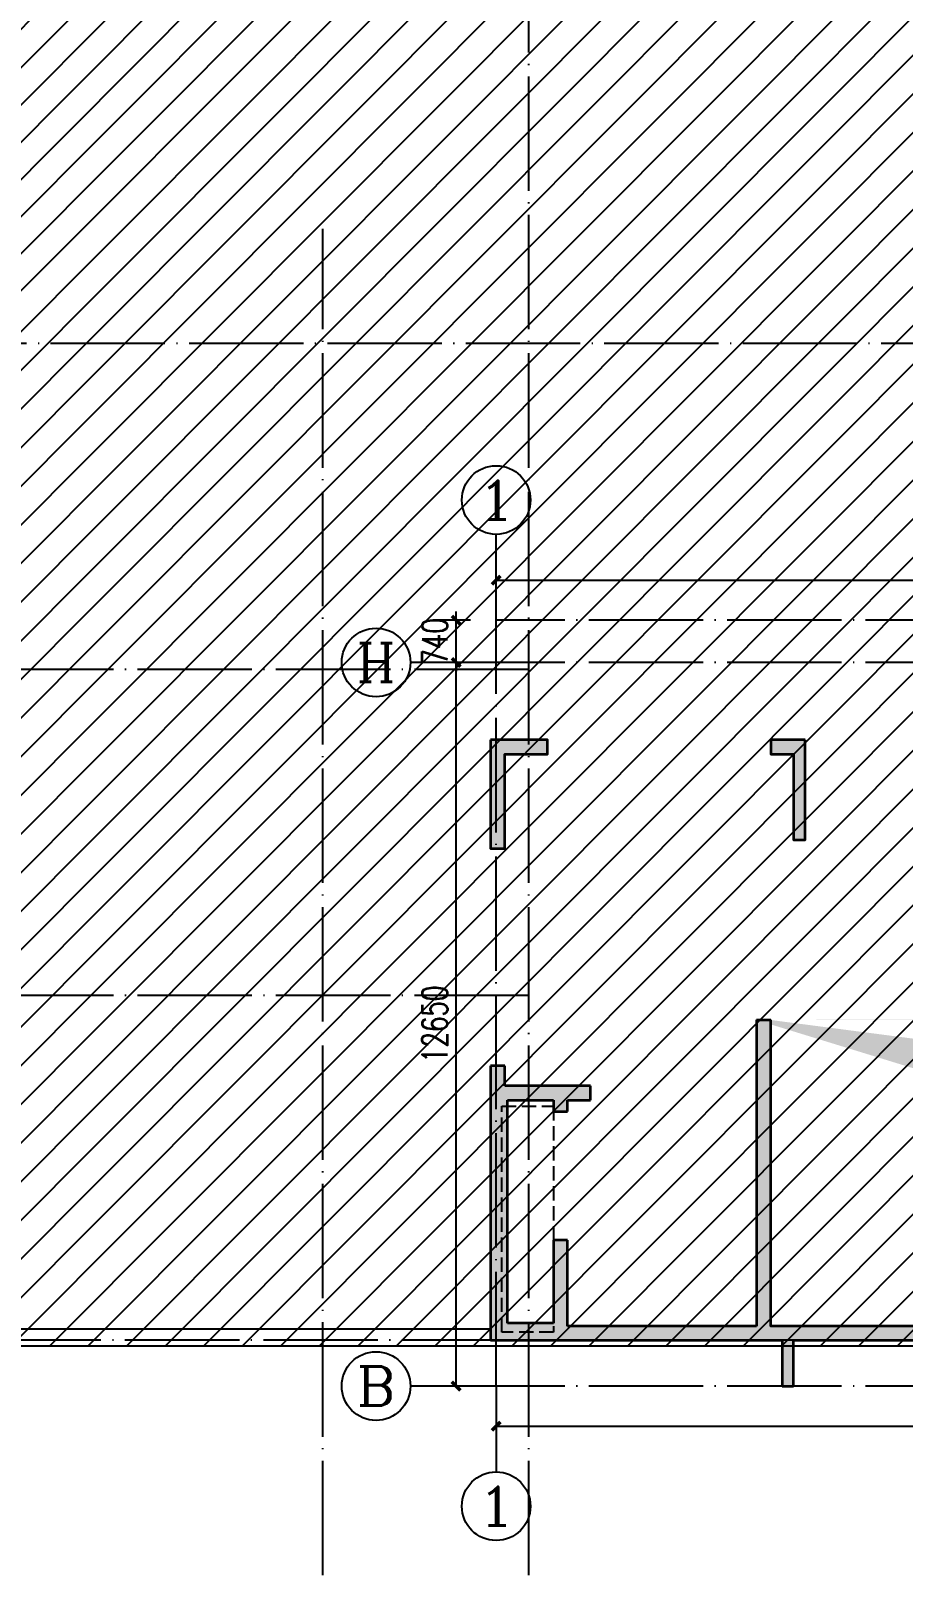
# Model space of a CAD drawing. Extents: x 115549 to 768939, y -502199 to 402497.
# Drawn here: x 460178 to 475428, y -422356 to -395360 of the extents above; entities that cross this region are included whole.
import ezdxf
from ezdxf.enums import TextEntityAlignment as Align

# ---------------------------------------------------------------- set-up
doc = ezdxf.new("R2010")
doc.units = 0
doc.header["$LTSCALE"] = 1000
doc.header["$MEASUREMENT"] = 0
doc.linetypes.add('__DASH', pattern=[0.35, 0.25, -0.1])
doc.linetypes.add('DOTE', pattern=[2.4200000000000004, 2, -0.2, 0.02, -0.2])
for name, color, linetype in [('AXIS', 3, 'Continuous'), ('AXIS_TEXT', 7, 'Continuous'), ('COLUMN', 9, 'Continuous'), ('DOTE', 16, 'DOTE'), ('nuan', 6, 'Continuous'), ('PUB_DIM', 3, 'Continuous')]:
    doc.layers.add(name, color=color, linetype=linetype)
doc.layers.add('主楼剪力墙', color=212, linetype='Continuous', lineweight=5)
doc.layers.add('砼墙', color=3, linetype='Continuous', lineweight=35)
doc.styles.add('_TCH_AXIS', font='COMPLEX', dxfattribs={"bigfont": 'GBCBIG'})
doc.styles.add('_TCH_DIM_T3', font='SIMPLEX', dxfattribs={"width": 0.7058823529411765, "bigfont": 'GBCBIG'})
doc.styles.add('COMPLEX', font='COMPLEX')
doc.dimstyles.new('_TCH_ARCH&&150', dxfattribs={"dimtxt": 446.25, "dimasz": 150, "dimexe": 375, "dimexo": 450, "dimgap": 150, "dimtad": 1, "dimdec": 0, "dimzin": 0, "dimdsep": 46, "dimtxsty": '_TCH_DIM_T3', "dimblk": 'ARCHTICK', "dimcen": 0.09, "dimclrt": 7, "dimazin": 2, "dimtfac": 1, "dimtdec": 0, "dimtix": 1, "dimtmove": 2, "dimatfit": 3, "dimfxl": 1, "dimtolj": 1, "dimtzin": 0, "dimarcsym": 0})

# ---------------------------------------------------------------- blocks, each defined once
blk = doc.blocks.new('zhuloujlqtiangchong')
at = {"layer": '主楼剪力墙'}
h = blk.add_hatch(color=253, dxfattribs=at)
h.dxf.hatch_style = 1
h.paths.add_polyline_path([(906502.2208015919, 566171.3290939331), (907002.2208015919, 566171.3290939331), (907002.2208015919, 566371.3290939331), (906402.2208015919, 566371.3290939331), (905802.2208015919, 566371.3290939331), (905802.2208015919, 566171.3290939331), (906302.2208015919, 566171.3290939331), (906302.2208015919, 564521.3290939331), (906502.2208015919, 564521.3290939331)], flags=17)
h.paths.add_polyline_path([(893902.2364265919, 572371.3290939331), (893902.2364265919, 570471.3290939331), (894152.2364265919, 570471.3290939331), (894152.2364265919, 572121.3290939331), (894902.2364265919, 572121.3290939331), (894902.2364265919, 572371.3290939331)], flags=17)
h.paths.add_polyline_path([(902902.2364265919, 567871.3290939331), (902902.2364265919, 568021.3290939331), (905102.2364265919, 568021.3290939331), (905102.2364265919, 568671.3290939331), (904902.2364265919, 568671.3290939331), (904902.2364265919, 568221.3290939331), (902602.2364265919, 568221.3290939331), (902602.2364265919, 567871.3290939331), (902602.2364265919, 567621.3290939331), (902902.2364265919, 567621.3290939331)], flags=17)
h.paths.add_polyline_path([(902602.2364265919, 573821.3290939331), (902602.2364265919, 572371.3290939331), (902202.2364265919, 572371.3290939331), (902202.2364265919, 572121.3290939331), (902852.2364265919, 572121.3290939331), (902852.2364265919, 573571.3290939331), (904152.2364265919, 573571.3290939331), (904852.2364265919, 573571.3290939331), (904852.2364265919, 571921.3290939331), (905102.2364265919, 571921.3290939331), (905102.2364265919, 573721.3290939331), (905102.2364265919, 574311.3290939331), (907702.2208015919, 574311.3290939331), (907702.2208015919, 573721.3290939331), (907702.2208015919, 571921.3290939331), (907952.2208015919, 571921.3290939331), (907952.2208015919, 573571.3290939331), (908652.2208015919, 573571.3290939331), (909952.2208015919, 573571.3290939331), (909952.2208015919, 572121.3290939331), (910602.2208015919, 572121.3290939331), (910602.2208015919, 572371.3290939331), (910202.2208015919, 572371.3290939331), (910202.2208015919, 573821.3290939331), (908652.2208015919, 573821.3290939331), (907952.2208015919, 573821.3290939331), (907952.2208015919, 574561.3290939331), (904852.2364265919, 574561.3290939331), (904852.2364265919, 573821.3290939331), (904152.2364265919, 573821.3290939331)], flags=17)
h.paths.add_polyline_path([(910202.2208015919, 567871.3290939331), (910202.2208015919, 568221.3290939331), (908602.2208015919, 568221.3290939331), (907902.2208015919, 568221.3290939331), (907902.2208015919, 568521.3290939331), (907702.2208015919, 568521.3290939331), (907702.2208015919, 568021.3290939331), (908602.2208015919, 568021.3290939331), (909902.2208015919, 568021.3290939331), (909902.2208015919, 567871.3290939331), (909902.2208015919, 567621.3290939331), (910202.2208015919, 567621.3290939331)], flags=17)
h.paths.add_polyline_path([(913602.2520515919, 572121.3290939331), (914002.2520515919, 572121.3290939331), (914002.2520515919, 572371.3290939331), (913402.2520515919, 572371.3290939331), (913402.2520515919, 570621.3290939331), (913602.2520515919, 570621.3290939331)], flags=17)
h.paths.add_polyline_path([(918702.2520515919, 567771.3290939331), (918702.2520515919, 566171.3290939331), (918902.2520515919, 566171.3290939331), (918902.2520515919, 567771.3290939331), (919102.2520515919, 567771.3290939331), (919102.2520515919, 567971.3290939331), (918802.2520515919, 567971.3290939331), (918502.2520515919, 567971.3290939331), (918502.2520515919, 567771.3290939331)], flags=17)
h.paths.add_polyline_path([(899402.2364265919, 572371.3290939331), (898802.2364265919, 572371.3290939331), (898802.2364265919, 572121.3290939331), (899202.2364265919, 572121.3290939331), (899202.2364265919, 570621.3290939331), (899402.2364265919, 570621.3290939331)], flags=17)
h.paths.add_polyline_path([(931302.2520515919, 566171.3290939331), (931802.2520515919, 566171.3290939331), (931802.2520515919, 566371.3290939331), (931202.2520515919, 566371.3290939331), (930602.2520515919, 566371.3290939331), (930602.2520515919, 566171.3290939331), (931102.2520515919, 566171.3290939331), (931102.2520515919, 564521.3290939331), (931302.2520515919, 564521.3290939331)], flags=17)
h.paths.add_polyline_path([(943702.2520515919, 572371.3290939331), (942702.2520515919, 572371.3290939331), (942702.2520515919, 572121.3290939331), (943452.2520515919, 572121.3290939331), (943452.2520515919, 570471.3290939331), (943702.2520515919, 570471.3290939331)], flags=17)
h.paths.add_polyline_path([(935002.2520515919, 567871.3290939331), (935002.2520515919, 568221.3290939331), (932702.2520515919, 568221.3290939331), (932702.2520515919, 568671.3290939331), (932502.2520515919, 568671.3290939331), (932502.2520515919, 568021.3290939331), (934702.2520515919, 568021.3290939331), (934702.2520515919, 567871.3290939331), (934702.2520515919, 567621.3290939331), (935002.2520515919, 567621.3290939331)], flags=17)
h.paths.add_polyline_path([(927702.2520515919, 567871.3290939331), (927702.2520515919, 568021.3290939331), (929002.2520515919, 568021.3290939331), (929902.2520515919, 568021.3290939331), (929902.2520515919, 568521.3290939331), (929702.2520515919, 568521.3290939331), (929702.2520515919, 568221.3290939331), (929002.2520515919, 568221.3290939331), (927402.2520515919, 568221.3290939331), (927402.2520515919, 567871.3290939331), (927402.2520515919, 567621.3290939331), (927702.2520515919, 567621.3290939331)], flags=17)
h.paths.add_polyline_path([(924202.2520515919, 572371.3290939331), (923602.2520515919, 572371.3290939331), (923602.2520515919, 572121.3290939331), (924002.2520515919, 572121.3290939331), (924002.2520515919, 570621.3290939331), (924202.2520515919, 570621.3290939331)], flags=17)
h.paths.add_polyline_path([(938402.2520515919, 572121.3290939331), (938802.2520515919, 572121.3290939331), (938802.2520515919, 572371.3290939331), (938202.2520515919, 572371.3290939331), (938202.2520515919, 570621.3290939331), (938402.2520515919, 570621.3290939331)], flags=17)
h.paths.add_polyline_path([(918702.2520515919, 572121.3290939331), (918702.2520515919, 570471.3290939331), (918902.2520515919, 570471.3290939331), (918902.2520515919, 572121.3290939331), (919702.2520515919, 572121.3290939331), (919702.2520515919, 572371.3290939331), (917902.2520515919, 572371.3290939331), (917902.2520515919, 572121.3290939331)], flags=17)
edge = h.paths.add_edge_path()
edge.add_line((938802.2520515919, 567471.3290939331), (939052.2520515919, 567471.3290939331))
edge.add_line((934302.2520515919, 566071.3290939331), (934502.2520515919, 566071.3290939331))
edge.add_line((927902.2520515919, 566071.3290939331), (928102.2520515919, 566071.3290939331))
edge.add_line((923352.2520515919, 567471.3290939331), (923602.2520515919, 567471.3290939331))
edge.add_line((914002.2520515919, 567471.3290939331), (914252.2520515919, 567471.3290939331))
edge.add_line((898552.2364265919, 567471.3290939331), (898802.2364265919, 567471.3290939331))
edge.add_line((943452.2520515919, 567621.3290939331), (943702.2520515919, 567621.3290939331))
edge.add_line((943702.2520515919, 566671.3290939331), (943702.2520515919, 567621.3290939331))
edge.add_line((943702.2520515919, 566171.3290939331), (943702.2520515919, 566671.3290939331))
edge.add_line((943702.2520515919, 561871.3290939331), (943702.2520515919, 566171.3290939331))
edge.add_line((942502.2520515919, 561871.3290939331), (943702.2520515919, 561871.3290939331))
edge.add_line((942002.2520515919, 561871.3290939331), (942502.2520515919, 561871.3290939331))
edge.add_line((939402.2520515919, 561871.3290939331), (942002.2520515919, 561871.3290939331))
edge.add_line((938902.2520515919, 561871.3290939331), (939402.2520515919, 561871.3290939331))
edge.add_line((938602.2520515919, 561871.3290939331), (938902.2520515919, 561871.3290939331))
edge.add_line((938602.2520515919, 561071.3290939331), (938602.2520515919, 561871.3290939331))
edge.add_line((938402.2520515919, 561071.3290939331), (938602.2520515919, 561071.3290939331))
edge.add_line((938402.2520515919, 561871.3290939331), (938402.2520515919, 561071.3290939331))
edge.add_line((934902.2520515919, 561871.3290939331), (938402.2520515919, 561871.3290939331))
edge.add_line((934402.2520515919, 561871.3290939331), (934902.2520515919, 561871.3290939331))
edge.add_line((931202.2520515919, 561871.3290939331), (934402.2520515919, 561871.3290939331))
edge.add_line((928002.2520515919, 561871.3290939331), (931202.2520515919, 561871.3290939331))
edge.add_line((927502.2520515919, 561871.3290939331), (928002.2520515919, 561871.3290939331))
edge.add_line((924002.2520515919, 561871.3290939331), (927502.2520515919, 561871.3290939331))
edge.add_line((924002.2520515919, 561071.3290939331), (924002.2520515919, 561871.3290939331))
edge.add_line((923802.2520515919, 561071.3290939331), (924002.2520515919, 561071.3290939331))
edge.add_line((923802.2520515919, 561871.3290939331), (923802.2520515919, 561071.3290939331))
edge.add_line((923502.2520515919, 561871.3290939331), (923802.2520515919, 561871.3290939331))
edge.add_line((923002.2520515919, 561871.3290939331), (923502.2520515919, 561871.3290939331))
edge.add_line((920402.2520515919, 561871.3290939331), (923002.2520515919, 561871.3290939331))
edge.add_line((919902.2520515919, 561871.3290939331), (920402.2520515919, 561871.3290939331))
edge.add_line((917702.2520515919, 561871.3290939331), (919902.2520515919, 561871.3290939331))
edge.add_line((917202.2520515919, 561871.3290939331), (917702.2520515919, 561871.3290939331))
edge.add_line((914602.2520515919, 561871.3290939331), (917202.2520515919, 561871.3290939331))
edge.add_line((914102.2520515919, 561871.3290939331), (914602.2520515919, 561871.3290939331))
edge.add_line((913802.2520515919, 561871.3290939331), (914102.2520515919, 561871.3290939331))
edge.add_line((913802.2520515919, 561071.3290939331), (913802.2520515919, 561871.3290939331))
edge.add_line((913602.2520515919, 561071.3290939331), (913802.2520515919, 561071.3290939331))
edge.add_line((913602.2520515919, 561871.3290939331), (913602.2520515919, 561071.3290939331))
edge.add_line((910102.2208015919, 561871.3290939331), (913602.2520515919, 561871.3290939331))
edge.add_line((909602.2208015919, 561871.3290939331), (910102.2208015919, 561871.3290939331))
edge.add_line((906402.2208015919, 561871.3290939331), (909602.2208015919, 561871.3290939331))
edge.add_line((903202.2364265919, 561871.3290939331), (906402.2208015919, 561871.3290939331))
edge.add_line((902702.2364265919, 561871.3290939331), (903202.2364265919, 561871.3290939331))
edge.add_line((899202.2364265919, 561871.3290939331), (902702.2364265919, 561871.3290939331))
edge.add_line((899202.2364265919, 561071.3290939331), (899202.2364265919, 561871.3290939331))
edge.add_line((899002.2364265919, 561071.3290939331), (899202.2364265919, 561071.3290939331))
edge.add_line((899002.2364265919, 561871.3290939331), (899002.2364265919, 561071.3290939331))
edge.add_line((898702.2364265919, 561871.3290939331), (899002.2364265919, 561871.3290939331))
edge.add_line((898202.2364265919, 561871.3290939331), (898702.2364265919, 561871.3290939331))
edge.add_line((895602.2364265919, 561871.3290939331), (898202.2364265919, 561871.3290939331))
edge.add_line((895102.2364265919, 561871.3290939331), (895602.2364265919, 561871.3290939331))
edge.add_line((893902.2364265919, 561871.3290939331), (895102.2364265919, 561871.3290939331))
edge.add_line((893902.2364265919, 565071.3290939331), (893902.2364265919, 561871.3290939331))
edge.add_line((893902.2364265919, 566171.3290939331), (893902.2364265919, 565071.3290939331))
edge.add_line((893902.2364265919, 566671.3290939331), (893902.2364265919, 566171.3290939331))
edge.add_line((894152.2364265919, 566671.3290939331), (893902.2364265919, 566671.3290939331))
edge.add_line((894152.2364265919, 566321.3290939331), (894152.2364265919, 566671.3290939331))
edge.add_line((895102.2364265919, 566321.3290939331), (894152.2364265919, 566321.3290939331))
edge.add_line((895652.2364265919, 566321.3290939331), (895102.2364265919, 566321.3290939331))
edge.add_line((895652.2364265919, 566071.3290939331), (895652.2364265919, 566321.3290939331))
edge.add_line((895252.2364265919, 566071.3290939331), (895652.2364265919, 566071.3290939331))
edge.add_line((895252.2364265919, 565871.3290939331), (895252.2364265919, 566071.3290939331))
edge.add_line((895002.2364265919, 565871.3290939331), (895252.2364265919, 565871.3290939331))
edge.add_line((895002.2364265919, 566071.3290939331), (895002.2364265919, 565871.3290939331))
edge.add_line((894202.2364265919, 566071.3290939331), (895002.2364265919, 566071.3290939331))
edge.add_line((894202.2364265919, 565071.3290939331), (894202.2364265919, 566071.3290939331))
edge.add_line((894202.2364265919, 562171.3290939331), (894202.2364265919, 565071.3290939331))
edge.add_line((895002.2364265919, 562171.3290939331), (894202.2364265919, 562171.3290939331))
edge.add_line((895002.2364265919, 563621.3290939331), (895002.2364265919, 562171.3290939331))
edge.add_line((895252.2364265919, 563621.3290939331), (895002.2364265919, 563621.3290939331))
edge.add_line((895252.2364265919, 562121.3290939331), (895252.2364265919, 563621.3290939331))
edge.add_line((895602.2364265919, 562121.3290939331), (895252.2364265919, 562121.3290939331))
edge.add_line((898202.2364265919, 562121.3290939331), (895602.2364265919, 562121.3290939331))
edge.add_line((898552.2364265919, 562121.3290939331), (898202.2364265919, 562121.3290939331))
edge.add_line((898552.2364265919, 563621.3290939331), (898552.2364265919, 562121.3290939331))
edge.add_line((898552.2364265919, 565821.3290939331), (898552.2364265919, 563621.3290939331))
edge.add_line((898552.2364265919, 566171.3290939331), (898552.2364265919, 565821.3290939331))
edge.add_line((898552.2364265919, 567471.3290939331), (898552.2364265919, 566171.3290939331))
edge.add_line((903102.2364265919, 566071.3290939331), (903102.2364265919, 562121.3290939331))
edge.add_line((903102.2364265919, 562121.3290939331), (902702.2364265919, 562121.3290939331))
edge.add_line((902702.2364265919, 562121.3290939331), (899102.2364265919, 562121.3290939331))
edge.add_line((899102.2364265919, 562121.3290939331), (898802.2364265919, 562121.3290939331))
edge.add_line((898802.2364265919, 562121.3290939331), (898802.2364265919, 563621.3290939331))
edge.add_line((898802.2364265919, 563621.3290939331), (898802.2364265919, 565821.3290939331))
edge.add_line((898802.2364265919, 565821.3290939331), (898802.2364265919, 566171.3290939331))
edge.add_line((898802.2364265919, 566171.3290939331), (898802.2364265919, 567471.3290939331))
edge.add_line((909502.2208015919, 566071.3290939331), (909502.2208015919, 562121.3290939331))
edge.add_line((909502.2208015919, 562121.3290939331), (906402.2208015919, 562121.3290939331))
edge.add_line((906402.2208015919, 562121.3290939331), (903302.2364265919, 562121.3290939331))
edge.add_line((903302.2364265919, 562121.3290939331), (903302.2364265919, 566071.3290939331))
edge.add_line((914002.2520515919, 567471.3290939331), (914002.2520515919, 566171.3290939331))
edge.add_line((914002.2520515919, 566171.3290939331), (914002.2520515919, 565821.3290939331))
edge.add_line((914002.2520515919, 565821.3290939331), (914002.2520515919, 563621.3290939331))
edge.add_line((914002.2520515919, 563621.3290939331), (914002.2520515919, 562121.3290939331))
edge.add_line((914002.2520515919, 562121.3290939331), (913702.2520515919, 562121.3290939331))
edge.add_line((913702.2520515919, 562121.3290939331), (910102.2208015919, 562121.3290939331))
edge.add_line((910102.2208015919, 562121.3290939331), (909702.2208015919, 562121.3290939331))
edge.add_line((909702.2208015919, 562121.3290939331), (909702.2208015919, 566071.3290939331))
edge.add_line((923352.2520515919, 567471.3290939331), (923352.2520515919, 566171.3290939331))
edge.add_line((923352.2520515919, 566171.3290939331), (923352.2520515919, 565821.3290939331))
edge.add_line((923352.2520515919, 565821.3290939331), (923352.2520515919, 563621.3290939331))
edge.add_line((923352.2520515919, 563621.3290939331), (923352.2520515919, 562121.3290939331))
edge.add_line((923352.2520515919, 562121.3290939331), (923002.2520515919, 562121.3290939331))
edge.add_line((923002.2520515919, 562121.3290939331), (920402.2520515919, 562121.3290939331))
edge.add_line((920402.2520515919, 562121.3290939331), (920002.2520515919, 562121.3290939331))
edge.add_line((920002.2520515919, 562121.3290939331), (920002.2520515919, 563621.3290939331))
edge.add_line((920002.2520515919, 563621.3290939331), (919802.2520515919, 563621.3290939331))
edge.add_line((919802.2520515919, 563621.3290939331), (919802.2520515919, 562121.3290939331))
edge.add_line((919802.2520515919, 562121.3290939331), (917802.2520515919, 562121.3290939331))
edge.add_line((917802.2520515919, 562121.3290939331), (917802.2520515919, 563621.3290939331))
edge.add_line((917802.2520515919, 563621.3290939331), (917602.2520515919, 563621.3290939331))
edge.add_line((917602.2520515919, 563621.3290939331), (917602.2520515919, 562121.3290939331))
edge.add_line((917602.2520515919, 562121.3290939331), (917202.2520515919, 562121.3290939331))
edge.add_line((917202.2520515919, 562121.3290939331), (914602.2520515919, 562121.3290939331))
edge.add_line((914602.2520515919, 562121.3290939331), (914252.2520515919, 562121.3290939331))
edge.add_line((914252.2520515919, 562121.3290939331), (914252.2520515919, 563621.3290939331))
edge.add_line((914252.2520515919, 563621.3290939331), (914252.2520515919, 565821.3290939331))
edge.add_line((914252.2520515919, 565821.3290939331), (914252.2520515919, 566171.3290939331))
edge.add_line((914252.2520515919, 566171.3290939331), (914252.2520515919, 567471.3290939331))
edge.add_line((943452.2520515919, 567621.3290939331), (943452.2520515919, 566671.3290939331))
edge.add_line((943452.2520515919, 566671.3290939331), (943452.2520515919, 566321.3290939331))
edge.add_line((943452.2520515919, 566321.3290939331), (942502.2520515919, 566321.3290939331))
edge.add_line((942502.2520515919, 566321.3290939331), (941952.2520515919, 566321.3290939331))
edge.add_line((941952.2520515919, 566321.3290939331), (941952.2520515919, 566071.3290939331))
edge.add_line((941952.2520515919, 566071.3290939331), (942352.2520515919, 566071.3290939331))
edge.add_line((942352.2520515919, 566071.3290939331), (942352.2520515919, 565871.3290939331))
edge.add_line((942352.2520515919, 565871.3290939331), (942602.2520515919, 565871.3290939331))
edge.add_line((942602.2520515919, 565871.3290939331), (942602.2520515919, 566071.3290939331))
edge.add_line((942602.2520515919, 566071.3290939331), (943402.2520515919, 566071.3290939331))
edge.add_line((943402.2520515919, 566071.3290939331), (943402.2520515919, 562171.3290939331))
edge.add_line((943402.2520515919, 562171.3290939331), (942602.2520515919, 562171.3290939331))
edge.add_line((942602.2520515919, 562171.3290939331), (942602.2520515919, 563621.3290939331))
edge.add_line((942602.2520515919, 563621.3290939331), (942352.2520515919, 563621.3290939331))
edge.add_line((942352.2520515919, 563621.3290939331), (942352.2520515919, 562121.3290939331))
edge.add_line((942352.2520515919, 562121.3290939331), (942002.2520515919, 562121.3290939331))
edge.add_line((942002.2520515919, 562121.3290939331), (939402.2520515919, 562121.3290939331))
edge.add_line((939402.2520515919, 562121.3290939331), (939052.2520515919, 562121.3290939331))
edge.add_line((939052.2520515919, 562121.3290939331), (939052.2520515919, 563621.3290939331))
edge.add_line((939052.2520515919, 563621.3290939331), (939052.2520515919, 565821.3290939331))
edge.add_line((939052.2520515919, 565821.3290939331), (939052.2520515919, 566171.3290939331))
edge.add_line((939052.2520515919, 566171.3290939331), (939052.2520515919, 567471.3290939331))
edge.add_line((938802.2520515919, 567471.3290939331), (938802.2520515919, 566171.3290939331))
edge.add_line((938802.2520515919, 566171.3290939331), (938802.2520515919, 565821.3290939331))
edge.add_line((938802.2520515919, 565821.3290939331), (938802.2520515919, 563621.3290939331))
edge.add_line((938802.2520515919, 563621.3290939331), (938802.2520515919, 562121.3290939331))
edge.add_line((938802.2520515919, 562121.3290939331), (938502.2520515919, 562121.3290939331))
edge.add_line((938502.2520515919, 562121.3290939331), (934902.2520515919, 562121.3290939331))
edge.add_line((934902.2520515919, 562121.3290939331), (934502.2520515919, 562121.3290939331))
edge.add_line((934502.2520515919, 562121.3290939331), (934502.2520515919, 566071.3290939331))
edge.add_line((934302.2520515919, 566071.3290939331), (934302.2520515919, 562121.3290939331))
edge.add_line((934302.2520515919, 562121.3290939331), (931202.2520515919, 562121.3290939331))
edge.add_line((931202.2520515919, 562121.3290939331), (928102.2520515919, 562121.3290939331))
edge.add_line((928102.2520515919, 562121.3290939331), (928102.2520515919, 566071.3290939331))
edge.add_line((927902.2520515919, 566071.3290939331), (927902.2520515919, 562121.3290939331))
edge.add_line((927902.2520515919, 562121.3290939331), (927502.2520515919, 562121.3290939331))
edge.add_line((927502.2520515919, 562121.3290939331), (923902.2520515919, 562121.3290939331))
edge.add_line((923902.2520515919, 562121.3290939331), (923602.2520515919, 562121.3290939331))
edge.add_line((923602.2520515919, 562121.3290939331), (923602.2520515919, 563621.3290939331))
edge.add_line((923602.2520515919, 563621.3290939331), (923602.2520515919, 565821.3290939331))
edge.add_line((923602.2520515919, 565821.3290939331), (923602.2520515919, 566171.3290939331))
edge.add_line((923602.2520515919, 566171.3290939331), (923602.2520515919, 567471.3290939331))
edge.add_line((934602.2520515919, 573821.3290939331), (933452.2520515919, 573821.3290939331))
edge.add_line((933452.2520515919, 573821.3290939331), (932752.2520515919, 573821.3290939331))
edge.add_line((932752.2520515919, 573821.3290939331), (932752.2520515919, 574611.3290939331))
edge.add_line((932752.2520515919, 574611.3290939331), (929652.2520515919, 574611.3290939331))
edge.add_line((929652.2520515919, 574611.3290939331), (929652.2520515919, 573821.3290939331))
edge.add_line((929652.2520515919, 573821.3290939331), (928952.2520515919, 573821.3290939331))
edge.add_line((928952.2520515919, 573821.3290939331), (927802.2520515919, 573821.3290939331))
edge.add_line((927802.2520515919, 573571.3290939331), (928952.2520515919, 573571.3290939331))
edge.add_line((928952.2520515919, 573571.3290939331), (929652.2520515919, 573571.3290939331))
edge.add_line((929652.2520515919, 573571.3290939331), (929652.2520515919, 571921.3290939331))
edge.add_line((929652.2520515919, 571921.3290939331), (929902.2520515919, 571921.3290939331))
edge.add_line((929902.2520515919, 571921.3290939331), (929902.2520515919, 573721.3290939331))
edge.add_line((929902.2520515919, 573721.3290939331), (929902.2520515919, 574361.3290939331))
edge.add_line((929902.2520515919, 574361.3290939331), (932502.2520515919, 574361.3290939331))
edge.add_line((932502.2520515919, 574361.3290939331), (932502.2520515919, 573721.3290939331))
edge.add_line((932502.2520515919, 573721.3290939331), (932502.2520515919, 571921.3290939331))
edge.add_line((932502.2520515919, 571921.3290939331), (932752.2520515919, 571921.3290939331))
edge.add_line((932752.2520515919, 571921.3290939331), (932752.2520515919, 573571.3290939331))
edge.add_line((932752.2520515919, 573571.3290939331), (933452.2520515919, 573571.3290939331))
edge.add_line((933452.2520515919, 573571.3290939331), (934602.2520515919, 573571.3290939331))
edge.add_line((934752.2520515919, 573571.3290939331), (934752.2520515919, 572121.3290939331))
edge.add_line((934752.2520515919, 572121.3290939331), (935402.2520515919, 572121.3290939331))
edge.add_line((935402.2520515919, 572121.3290939331), (935402.2520515919, 572371.3290939331))
edge.add_line((935402.2520515919, 572371.3290939331), (935002.2520515919, 572371.3290939331))
edge.add_line((935002.2520515919, 572371.3290939331), (935002.2520515919, 573571.3290939331))
edge.add_line((927402.2520515919, 573571.3290939331), (927402.2520515919, 572371.3290939331))
edge.add_line((927402.2520515919, 572371.3290939331), (927002.2520515919, 572371.3290939331))
edge.add_line((927002.2520515919, 572371.3290939331), (927002.2520515919, 572121.3290939331))
edge.add_line((927002.2520515919, 572121.3290939331), (927652.2520515919, 572121.3290939331))
edge.add_line((927652.2520515919, 572121.3290939331), (927652.2520515919, 573571.3290939331))
h = blk.add_hatch(color=253, dxfattribs=at)
h.dxf.hatch_style = 1
h.paths.add_polyline_path([(906502.2208015919, 566171.3290939331), (907002.2208015919, 566171.3290939331), (907002.2208015919, 566371.3290939331), (906402.2208015919, 566371.3290939331), (905802.2208015919, 566371.3290939331), (905802.2208015919, 566171.3290939331), (906302.2208015919, 566171.3290939331), (906302.2208015919, 564521.3290939331), (906502.2208015919, 564521.3290939331)], flags=17)
h.paths.add_polyline_path([(902902.2364265919, 567871.3290939331), (902902.2364265919, 568021.3290939331), (905102.2364265919, 568021.3290939331), (905102.2364265919, 568671.3290939331), (904902.2364265919, 568671.3290939331), (904902.2364265919, 568221.3290939331), (902602.2364265919, 568221.3290939331), (902602.2364265919, 567871.3290939331), (902602.2364265919, 567621.3290939331), (902902.2364265919, 567621.3290939331)])
h.paths.add_polyline_path([(910202.2208015919, 567871.3290939331), (910202.2208015919, 568221.3290939331), (908602.2208015919, 568221.3290939331), (907902.2208015919, 568221.3290939331), (907902.2208015919, 568521.3290939331), (907702.2208015919, 568521.3290939331), (907702.2208015919, 568021.3290939331), (908602.2208015919, 568021.3290939331), (909902.2208015919, 568021.3290939331), (909902.2208015919, 567871.3290939331), (909902.2208015919, 567621.3290939331), (910202.2208015919, 567621.3290939331)])
h.paths.add_polyline_path([(918702.2520515919, 567771.3290939331), (918702.2520515919, 566171.3290939331), (918902.2520515919, 566171.3290939331), (918902.2520515919, 567771.3290939331), (919102.2520515919, 567771.3290939331), (919102.2520515919, 567971.3290939331), (918802.2520515919, 567971.3290939331), (918502.2520515919, 567971.3290939331), (918502.2520515919, 567771.3290939331)])
h.paths.add_polyline_path([(931302.2520515919, 566171.3290939331), (931802.2520515919, 566171.3290939331), (931802.2520515919, 566371.3290939331), (931202.2520515919, 566371.3290939331), (930602.2520515919, 566371.3290939331), (930602.2520515919, 566171.3290939331), (931102.2520515919, 566171.3290939331), (931102.2520515919, 564521.3290939331), (931302.2520515919, 564521.3290939331)], flags=17)
h.paths.add_polyline_path([(935002.2520515919, 567871.3290939331), (935002.2520515919, 568221.3290939331), (932702.2520515919, 568221.3290939331), (932702.2520515919, 568671.3290939331), (932502.2520515919, 568671.3290939331), (932502.2520515919, 568021.3290939331), (934702.2520515919, 568021.3290939331), (934702.2520515919, 567871.3290939331), (934702.2520515919, 567621.3290939331), (935002.2520515919, 567621.3290939331)])
h.paths.add_polyline_path([(927702.2520515919, 567871.3290939331), (927702.2520515919, 568021.3290939331), (929002.2520515919, 568021.3290939331), (929902.2520515919, 568021.3290939331), (929902.2520515919, 568521.3290939331), (929702.2520515919, 568521.3290939331), (929702.2520515919, 568221.3290939331), (929002.2520515919, 568221.3290939331), (927402.2520515919, 568221.3290939331), (927402.2520515919, 567871.3290939331), (927402.2520515919, 567621.3290939331), (927702.2520515919, 567621.3290939331)])
h.paths.add_polyline_path([(909502.2208015919, 566071.3290939331), (909702.2208015919, 566071.3290939331), (909702.2208015919, 562121.3290939331), (910102.2208015919, 562121.3290939331), (913702.2520515919, 562121.3290939331), (914002.2520515919, 562121.3290939331), (914002.2520515919, 563621.3290939331), (914002.2520515919, 565821.3290939331), (914002.2520515919, 566171.3290939331), (914002.2520515919, 567471.3290939331), (914252.2520515919, 567471.3290939331), (914252.2520515919, 566171.3290939331), (914252.2520515919, 565821.3290939331), (914252.2520515919, 563621.3290939331), (914252.2520515919, 562121.3290939331), (914602.2520515919, 562121.3290939331), (917202.2520515919, 562121.3290939331), (917602.2520515919, 562121.3290939331), (917602.2520515919, 563621.3290939331), (917802.2520515919, 563621.3290939331), (917802.2520515919, 562121.3290939331), (919802.2520515919, 562121.3290939331), (919802.2520515919, 563621.3290939331), (920002.2520515919, 563621.3290939331), (920002.2520515919, 562121.3290939331), (920402.2520515919, 562121.3290939331), (923002.2520515919, 562121.3290939331), (923352.2520515919, 562121.3290939331), (923352.2520515919, 563621.3290939331), (923352.2520515919, 565821.3290939331), (923352.2520515919, 566171.3290939331), (923352.2520515919, 567471.3290939331), (923602.2520515919, 567471.3290939331), (923602.2520515919, 566171.3290939331), (923602.2520515919, 565821.3290939331), (923602.2520515919, 563621.3290939331), (923602.2520515919, 562121.3290939331), (923902.2520515919, 562121.3290939331), (927502.2520515919, 562121.3290939331), (927902.2520515919, 562121.3290939331), (927902.2520515919, 566071.3290939331), (928102.2520515919, 566071.3290939331), (928102.2520515919, 562121.3290939331), (931202.2520515919, 562121.3290939331), (934302.2520515919, 562121.3290939331), (934302.2520515919, 566071.3290939331), (934502.2520515919, 566071.3290939331), (934502.2520515919, 562121.3290939331), (934902.2520515919, 562121.3290939331), (938502.2520515919, 562121.3290939331), (938802.2520515919, 562121.3290939331), (938802.2520515919, 563621.3290939331), (938802.2520515919, 565821.3290939331), (938802.2520515919, 566171.3290939331), (938802.2520515919, 567471.3290939331), (939052.2520515919, 567471.3290939331), (939052.2520515919, 566171.3290939331), (939052.2520515919, 565821.3290939331), (939052.2520515919, 563621.3290939331), (939052.2520515919, 562121.3290939331), (939402.2520515919, 562121.3290939331), (942002.2520515919, 562121.3290939331), (942352.2520515919, 562121.3290939331), (942352.2520515919, 563621.3290939331), (942602.2520515919, 563621.3290939331), (942602.2520515919, 562171.3290939331), (943402.2520515919, 562171.3290939331), (943402.2520515919, 566071.3290939331), (942602.2520515919, 566071.3290939331), (942602.2520515919, 565871.3290939331), (942352.2520515919, 565871.3290939331), (942352.2520515919, 566071.3290939331), (941952.2520515919, 566071.3290939331), (941952.2520515919, 566321.3290939331), (942502.2520515919, 566321.3290939331), (943452.2520515919, 566321.3290939331), (943452.2520515919, 566671.3290939331), (943452.2520515919, 567621.3290939331), (943702.2520515919, 567621.3290939331), (943702.2520515919, 566671.3290939331), (943702.2520515919, 566171.3290939331), (943702.2520515919, 561871.3290939331), (942502.2520515919, 561871.3290939331), (942002.2520515919, 561871.3290939331), (939402.2520515919, 561871.3290939331), (938902.2520515919, 561871.3290939331), (938602.2520515919, 561871.3290939331), (938602.2520515919, 561071.3290939331), (938402.2520515919, 561071.3290939331), (938402.2520515919, 561871.3290939331), (934902.2520515919, 561871.3290939331), (934402.2520515919, 561871.3290939331), (931202.2520515919, 561871.3290939331), (928002.2520515919, 561871.3290939331), (927502.2520515919, 561871.3290939331), (924002.2520515919, 561871.3290939331), (924002.2520515919, 561071.3290939331), (923802.2520515919, 561071.3290939331), (923802.2520515919, 561871.3290939331), (923502.2520515919, 561871.3290939331), (923002.2520515919, 561871.3290939331), (920402.2520515919, 561871.3290939331), (919902.2520515919, 561871.3290939331), (917702.2520515919, 561871.3290939331), (917202.2520515919, 561871.3290939331), (914602.2520515919, 561871.3290939331), (914102.2520515919, 561871.3290939331), (913802.2520515919, 561871.3290939331), (913802.2520515919, 561071.3290939331), (913602.2520515919, 561071.3290939331), (913602.2520515919, 561871.3290939331), (910102.2208015919, 561871.3290939331), (909602.2208015919, 561871.3290939331), (906402.2208015919, 561871.3290939331), (903202.2364265919, 561871.3290939331), (902702.2364265919, 561871.3290939331), (899202.2364265919, 561871.3290939331), (899202.2364265919, 561071.3290939331), (899002.2364265919, 561071.3290939331), (899002.2364265919, 561871.3290939331), (898702.2364265919, 561871.3290939331), (898202.2364265919, 561871.3290939331), (895602.2364265919, 561871.3290939331), (895102.2364265919, 561871.3290939331), (893902.2364265919, 561871.3290939331), (893902.2364265919, 565071.3290939331), (893902.2364265919, 566171.3290939331), (893902.2364265919, 566671.3290939331), (894152.2364265919, 566671.3290939331), (894152.2364265919, 566321.3290939331), (895102.2364265919, 566321.3290939331), (895652.2364265919, 566321.3290939331), (895652.2364265919, 566071.3290939331), (895252.2364265919, 566071.3290939331), (895252.2364265919, 565871.3290939331), (895002.2364265919, 565871.3290939331), (895002.2364265919, 566071.3290939331), (894202.2364265919, 566071.3290939331), (894202.2364265919, 565071.3290939331), (894202.2364265919, 562171.3290939331), (895002.2364265919, 562171.3290939331), (895002.2364265919, 563621.3290939331), (895252.2364265919, 563621.3290939331), (895252.2364265919, 562121.3290939331), (895602.2364265919, 562121.3290939331), (898202.2364265919, 562121.3290939331), (898552.2364265919, 562121.3290939331), (898552.2364265919, 563621.3290939331), (898552.2364265919, 565821.3290939331), (898552.2364265919, 566171.3290939331), (898552.2364265919, 567471.3290939331), (898802.2364265919, 567471.3290939331), (898802.2364265919, 566171.3290939331), (898802.2364265919, 565821.3290939331), (898802.2364265919, 563621.3290939331), (898802.2364265919, 562121.3290939331), (899102.2364265919, 562121.3290939331), (902702.2364265919, 562121.3290939331), (903102.2364265919, 562121.3290939331), (903102.2364265919, 566071.3290939331), (903302.2364265919, 566071.3290939331), (903302.2364265919, 562121.3290939331), (906402.2208015919, 562121.3290939331), (909502.2208015919, 562121.3290939331)])
blk = doc.blocks.new('_ArchTick')
at = {"color": 0, "linetype": 'ByBlock', "const_width": 0.4}
blk.add_lwpolyline([(-0.5, -0.5), (0.5, 0.5)], dxfattribs=at)
blk = doc.blocks.new('*D1268')
at = {"layer": 'Defpoints', "color": 0, "transparency": 16777216}
for p in [(517913.3035988102, -404961.4704106312), (468313.3028685341, -405661.4704106312), (517913.3035988102, -405661.4704106312)]:
    blk.add_point(p, dxfattribs=at)
at = {"layer": 'PUB_DIM', "color": 0, "lineweight": -2, "transparency": 16777216}
for p, q in [((468313.3028685341, -405211.4704106312), (468313.3028685341, -404586.4704106312)), ((517913.3035988102, -405211.4704106312), (517913.3035988102, -404586.4704106312)), ((468313.3028685341, -404961.4704106312), (517913.3035988102, -404961.4704106312))]:
    blk.add_line(p, q, dxfattribs=at)
at = {"layer": 'PUB_DIM', "color": 0, "lineweight": -2, "transparency": 16777216, "xscale": 150, "yscale": 150, "zscale": 150, "rotation": 180}
blk.add_blockref('_ArchTick', (468313.3028685341, -404961.4704106312), dxfattribs=at)
at = {"layer": 'PUB_DIM', "color": 0, "lineweight": -2, "transparency": 16777216, "xscale": 150, "yscale": 150, "zscale": 150}
blk.add_blockref('_ArchTick', (517913.3035988102, -404961.4704106312), dxfattribs=at)
at = {"layer": 'PUB_DIM', "color": 7, "transparency": 16777216, "insert": (493113.3032336722, -404588.3454106312), "char_height": 446.25, "attachment_point": 5, "style": '_TCH_DIM_T3'}
blk.add_mtext('\\A1;49600', dxfattribs=at)
blk = doc.blocks.new('*D1271')
at = {"layer": 'Defpoints', "color": 0, "transparency": 16777216}
for p in [(468313.3028685341, -419051.470411108), (517913.3035988102, -419051.470411108), (517913.3035988102, -419751.470411108)]:
    blk.add_point(p, dxfattribs=at)
at = {"layer": 'PUB_DIM', "color": 0, "lineweight": -2, "transparency": 16777216}
for p, q in [((468313.3028685341, -419501.470411108), (468313.3028685341, -420126.470411108)), ((517913.3035988102, -419501.470411108), (517913.3035988102, -420126.470411108)), ((468313.3028685341, -419751.470411108), (517913.3035988102, -419751.470411108))]:
    blk.add_line(p, q, dxfattribs=at)
at = {"layer": 'PUB_DIM', "color": 0, "lineweight": -2, "transparency": 16777216, "xscale": 150, "yscale": 150, "zscale": 150, "rotation": 180}
blk.add_blockref('_ArchTick', (468313.3028685341, -419751.470411108), dxfattribs=at)
at = {"layer": 'PUB_DIM', "color": 0, "lineweight": -2, "transparency": 16777216, "xscale": 150, "yscale": 150, "zscale": 150}
blk.add_blockref('_ArchTick', (517913.3035988102, -419751.470411108), dxfattribs=at)
at = {"layer": 'PUB_DIM', "color": 7, "transparency": 16777216, "insert": (493113.3032336722, -419378.345411108), "char_height": 446.25, "attachment_point": 5, "style": '_TCH_DIM_T3'}
blk.add_mtext('\\A1;49600', dxfattribs=at)
blk = doc.blocks.new('_AXISO')
blk.add_circle((0, 0), 0.5)
at = {"layer": 'AXIS_TEXT', "style": 'COMPLEX', "width": 1.041666666666667}
blk.add_attdef('A', text='', height=0.56, dxfattribs=at).set_placement((-0.25, -0.28), (0.25, -0.28), align=Align.FIT)
blk = doc.blocks.new('*D1278')
at = {"layer": 'Defpoints', "color": 0, "transparency": 16777216}
for p in [(467613.3028685346, -406401.4704106314), (468313.3028685343, -406401.4704106314), (468313.3028685343, -419051.4704111082)]:
    blk.add_point(p, dxfattribs=at)
at = {"layer": 'PUB_DIM', "color": 0, "lineweight": -2, "transparency": 16777216}
for p, q in [((467863.3028685343, -406401.4704106314), (467238.3028685346, -406401.4704106314)), ((467613.3028685346, -419051.4704111082), (467613.3028685346, -406401.4704106314)), ((467863.3028685343, -419051.4704111082), (467238.3028685346, -419051.4704111082))]:
    blk.add_line(p, q, dxfattribs=at)
at = {"layer": 'PUB_DIM', "color": 0, "lineweight": -2, "transparency": 16777216, "xscale": 150, "yscale": 150, "zscale": 150}
for p, rotation in [((467613.3028685346, -406401.4704106314), 90), ((467613.3028685346, -419051.4704111082), 270)]:
    blk.add_blockref('_ArchTick', p, dxfattribs=dict(at, rotation=rotation))
at = {"layer": 'PUB_DIM', "color": 7, "transparency": 16777216, "insert": (467240.1778685343, -412726.4704108698), "char_height": 446.25, "attachment_point": 5, "rotation": 90, "style": '_TCH_DIM_T3'}
blk.add_mtext('\\A1;12650', dxfattribs=at)
blk = doc.blocks.new('*D1279')
at = {"layer": 'Defpoints', "color": 0, "transparency": 16777216}
for p in [(467613.3028685346, -405661.4704106314), (468313.3028685343, -405661.4704106314), (468313.3028685343, -406401.4704106314)]:
    blk.add_point(p, dxfattribs=at)
at = {"layer": 'PUB_DIM', "color": 0, "lineweight": -2, "transparency": 16777216}
for p, q in [((467863.3028685343, -405661.4704106314), (467238.3028685346, -405661.4704106314)), ((467613.3028685346, -405661.4704106314), (467613.3028685346, -405511.4704106314)), ((467613.3028685346, -406401.4704106314), (467613.3028685346, -405661.4704106314)), ((467863.3028685343, -406401.4704106314), (467238.3028685346, -406401.4704106314)), ((467613.3028685346, -406401.4704106314), (467613.3028685346, -406551.4704106314))]:
    blk.add_line(p, q, dxfattribs=at)
at = {"layer": 'PUB_DIM', "color": 0, "lineweight": -2, "transparency": 16777216, "xscale": 150, "yscale": 150, "zscale": 150}
for p, rotation in [((467613.3028685346, -405661.4704106314), 270), ((467613.3028685346, -406401.4704106314), 90)]:
    blk.add_blockref('_ArchTick', p, dxfattribs=dict(at, rotation=rotation))
at = {"layer": 'PUB_DIM', "color": 7, "transparency": 16777216, "insert": (467240.1778685343, -406031.4704106314), "char_height": 446.25, "attachment_point": 5, "rotation": 90, "style": '_TCH_DIM_T3'}
blk.add_mtext('\\A1;740', dxfattribs=at)
blk = doc.blocks.new('gangjinhunningtuqiang')
at = {"layer": '砼墙', "color": 8}
for p, q in [((898552.2364265919, 567471.3290939331), (898552.2364265919, 566171.3290939331)), ((898552.2364265919, 567471.3290939331), (898802.2364265919, 567471.3290939331)), ((894152.2364265919, 566671.3290939331), (893902.2364265919, 566671.3290939331)), ((893902.2364265919, 566671.3290939331), (893902.2364265919, 566171.3290939331)), ((894152.2364265919, 566321.3290939331), (894152.2364265919, 566671.3290939331)), ((893902.2364265919, 566171.3290939331), (893902.2364265919, 565071.3290939331)), ((895102.2364265919, 566321.3290939331), (894152.2364265919, 566321.3290939331)), ((895652.2364265919, 566321.3290939331), (895102.2364265919, 566321.3290939331)), ((895652.2364265919, 566071.3290939331), (895652.2364265919, 566321.3290939331)), ((898552.2364265919, 566171.3290939331), (898552.2364265919, 565821.3290939331)), ((894202.2364265919, 565071.3290939331), (894202.2364265919, 566071.3290939331)), ((894202.2364265919, 566071.3290939331), (895002.2364265919, 566071.3290939331)), ((895002.2364265919, 566071.3290939331), (895002.2364265919, 565871.3290939331)), ((895002.2364265919, 565871.3290939331), (895252.2364265919, 565871.3290939331)), ((895252.2364265919, 565871.3290939331), (895252.2364265919, 566071.3290939331)), ((895252.2364265919, 566071.3290939331), (895652.2364265919, 566071.3290939331)), ((898552.2364265919, 565821.3290939331), (898552.2364265919, 563621.3290939331)), ((893902.2364265919, 565071.3290939331), (893902.2364265919, 561871.3290939331)), ((894202.2364265919, 562171.3290939331), (894202.2364265919, 565071.3290939331)), ((895252.2364265919, 563621.3290939331), (895002.2364265919, 563621.3290939331)), ((895002.2364265919, 563621.3290939331), (895002.2364265919, 562171.3290939331)), ((895252.2364265919, 562121.3290939331), (895252.2364265919, 563621.3290939331)), ((898552.2364265919, 563621.3290939331), (898552.2364265919, 562121.3290939331)), ((895002.2364265919, 562171.3290939331), (894202.2364265919, 562171.3290939331)), ((895602.2364265919, 562121.3290939331), (895252.2364265919, 562121.3290939331)), ((898202.2364265919, 562121.3290939331), (895602.2364265919, 562121.3290939331)), ((898552.2364265919, 562121.3290939331), (898202.2364265919, 562121.3290939331)), ((893902.2364265919, 561871.3290939331), (895102.2364265919, 561871.3290939331)), ((895102.2364265919, 561871.3290939331), (895602.2364265919, 561871.3290939331)), ((895602.2364265919, 561871.3290939331), (898202.2364265919, 561871.3290939331)), ((898202.2364265919, 561871.3290939331), (898702.2364265919, 561871.3290939331)), ((898702.2364265919, 561871.3290939331), (899002.2364265919, 561871.3290939331)), ((899002.2364265919, 561871.3290939331), (899002.2364265919, 561071.3290939331)), ((899202.2364265919, 561071.3290939331), (899202.2364265919, 561871.3290939331)), ((899202.2364265919, 561871.3290939331), (902702.2364265919, 561871.3290939331)), ((899002.2364265919, 561071.3290939331), (899202.2364265919, 561071.3290939331))]:
    blk.add_line(p, q, dxfattribs=at)
for points in [[(893902.2364265919, 572371.3290939331), (893902.2364265919, 570471.3290939331), (894152.2364265919, 570471.3290939331), (894152.2364265919, 572121.3290939331), (894902.2364265919, 572121.3290939331), (894902.2364265919, 572371.3290939331)], [(899402.2364265919, 572371.3290939331), (898802.2364265919, 572371.3290939331), (898802.2364265919, 572121.3290939331), (899202.2364265919, 572121.3290939331), (899202.2364265919, 570621.3290939331), (899402.2364265919, 570621.3290939331)]]:
    blk.add_lwpolyline(points, close=True, dxfattribs=at)
blk.add_lwpolyline([(903102.2364265919, 566071.3290939331), (903102.2364265919, 562121.3290939331), (902702.2364265919, 562121.3290939331), (899102.2364265919, 562121.3290939331), (898802.2364265919, 562121.3290939331), (898802.2364265919, 563621.3290939331), (898802.2364265919, 565821.3290939331), (898802.2364265919, 566171.3290939331), (898802.2364265919, 567471.3290939331)], dxfattribs=at)
blk = doc.blocks.new('saaaa')
at = {"layer": 'COLUMN', "color": 8}
for p, q in [((504922289.8482819, 3696147263.662822), (504940519.863907, 3696147263.662903)), ((504914489.8400403, 3696146963.662696), (504940527.7026176, 3696146963.662817))]:
    blk.add_line(p, q, dxfattribs=at)

msp = doc.modelspace()

# ---------------------------------------------------------------- hatches: boundary and pattern name
h = msp.add_hatch()
h.set_pattern_fill('ANSI31', color=256, scale=300, style=0)
h.set_pattern_definition([(45, (-502804617.7348279, -3696704517.997187), (-336.7596045400932, 336.7596045400933), [])])
edge = h.paths.add_edge_path()
edge.add_line((487447.9249867091, -311971.880719469), (487447.9267028461, -418351.4709918957))
edge.add_line((487447.9267028461, -418351.4709918957), (442183.2992801557, -418351.471722887))
edge.add_line((442183.2992801557, -418351.471722887), (442183.2992801557, -418251.474469469))
edge.add_line((442183.2992801557, -418251.474469469), (437793.2102692018, -418251.4701960544))
edge.add_line((437793.2102692018, -418251.4701960544), (437793.2102692018, -412351.474469469))
edge.add_line((437793.2102692018, -412351.474469469), (440543.2102692018, -412351.4744699459))
edge.add_line((440543.2102692018, -412351.4744699459), (440543.1806011091, -406901.474469469))
edge.add_line((440543.1806011091, -406901.474469469), (437793.1814452896, -406901.4732144336))
edge.add_line((437793.1814452896, -406901.4732144336), (437793.1816869865, -406371.818219469))
edge.add_line((437793.1816869865, -406371.818219469), (436783.3040191422, -406371.818219469))
edge.add_line((436783.3040191422, -406371.818219469), (436783.3040191422, -406221.818219469))
edge.add_line((436783.3040191422, -406221.818219469), (436633.3005165348, -406221.818219469))
edge.add_line((436633.3005165348, -406221.818219469), (436633.3005304227, -401121.818219469))
edge.add_line((436633.3005304227, -401121.818219469), (436783.3040191422, -401121.818219469))
edge.add_line((436783.3040191422, -401121.818219469), (436783.3040191422, -392421.818219469))
edge.add_line((436783.3040191422, -392421.818219469), (436608.3005165348, -392421.818219469))
edge.add_line((436608.3005165348, -392421.818219469), (436608.3006444464, -388596.7353208523))
edge.add_line((436608.3006444464, -388596.7353208523), (428508.3005165348, -388596.7350500087))
edge.add_line((428508.3005165348, -388596.7350500087), (428508.3005165348, -384921.818219469))
edge.add_line((428508.3005165348, -384921.818219469), (428683.3040191422, -384921.818219469))
edge.add_line((428683.3040191422, -384921.818219469), (428683.304012228, -376221.8182189922))
edge.add_line((428683.304012228, -376221.8182189922), (428508.3005165348, -376221.818219469))
edge.add_line((428508.3005165348, -376221.818219469), (428508.3005165348, -374601.8177311878))
edge.add_line((428508.3005165348, -374601.8177311878), (427793.1806020627, -374601.810406969))
edge.add_line((427793.1806020627, -374601.810406969), (427793.1806020627, -370751.8177311878))
edge.add_line((427793.1806020627, -370751.8177311878), (431993.1790192018, -370751.8177311878))
edge.add_line((431993.1790192018, -370751.8177311878), (431993.1802368055, -373548.6485813122))
edge.add_line((431993.1802368055, -373548.6485813122), (435543.1790192018, -373548.6485813122))
edge.add_line((435543.1790192018, -373548.6485813122), (435543.1806039701, -374851.810406969))
edge.add_line((435543.1806039701, -374851.810406969), (436633.372784842, -374851.8173578243))
edge.add_line((436633.372784842, -374851.8173578243), (436633.372784842, -372654.7353165607))
edge.add_line((436633.372784842, -372654.7353165607), (444708.3005223165, -372654.7353165607))
edge.add_line((444708.3005223165, -372654.7353165607), (444708.3005239854, -370521.8182199459))
edge.add_line((444708.3005239854, -370521.8182199459), (444883.3040192018, -370521.8182199459))
edge.add_line((444883.3040192018, -370521.8182199459), (444883.3040191422, -370371.081891344))
edge.add_line((444883.3040191422, -370371.081891344), (468723.3352687249, -370371.818219469))
edge.add_line((468723.3352687249, -370371.818219469), (468723.3352692018, -364601.817730711))
edge.add_line((468723.3352692018, -364601.817730711), (469183.3042626868, -364601.817730711))
edge.add_line((469183.3042626868, -364601.817730711), (469183.3042626271, -356121.818219469))
edge.add_line((469183.3042626271, -356121.818219469), (469008.2980733404, -356121.8182204227))
edge.add_line((469008.2980733404, -356121.8182204227), (469008.2980496178, -351696.8959663372))
edge.add_line((469008.2980496178, -351696.8959663372), (477108.2980425248, -351696.8959620456))
edge.add_line((477108.2980425248, -351696.8959620456), (477108.2980425248, -348621.818219469))
edge.add_line((477108.2980425248, -348621.818219469), (477283.3040191422, -348621.818219469))
edge.add_line((477283.3040191422, -348621.818219469), (477283.3040191422, -339921.818219469))
edge.add_line((477283.3040191422, -339921.818219469), (477108.2980362067, -339921.818219469))
edge.add_line((477108.2980362067, -339921.818219469), (477108.2980362067, -336321.818219469))
edge.add_line((477108.2980362067, -336321.818219469), (477283.3040191422, -336321.818219469))
edge.add_line((477283.3040191422, -336321.818219469), (477283.3040191422, -329421.818219469))
edge.add_line((477283.3040191422, -329421.818219469), (476683.3040191422, -329421.818219469))
edge.add_line((476683.3040191422, -329421.818219469), (476683.3040191422, -329571.818219469))
edge.add_line((476683.3040191422, -329571.818219469), (473221.3155569325, -329571.818219469))
edge.add_line((473221.3155569325, -329571.818219469), (473221.3154337297, -326572.2017543773))
edge.add_line((473221.3154337297, -326572.2017543773), (470421.4152434955, -326572.2017043094))
edge.add_line((470421.4152434955, -326572.2017043094), (470421.4152434359, -324321.880719469))
edge.add_line((470421.4152434359, -324321.880719469), (468221.3977692018, -324321.880719469))
edge.add_line((468221.3977692018, -324321.880719469), (468221.3977692018, -323021.8799822788))
edge.add_line((468221.3977692018, -323021.8799822788), (467971.3977672348, -323021.8799827556))
edge.add_line((467971.3977672348, -323021.8799827556), (467971.3977672348, -318071.880719469))
edge.add_line((467971.3977672348, -318071.880719469), (469121.3353527675, -318071.880719469))
edge.add_line((469121.3353527675, -318071.880719469), (469121.3353527675, -314471.880719469))
edge.add_line((469121.3353527675, -314471.880719469), (475471.3977692018, -314471.880719469))
edge.add_line((475471.3977692018, -314471.880719469), (475471.3977692018, -313671.880719469))
edge.add_line((475471.3977692018, -313671.880719469), (480196.3977692018, -313671.8807199459))
edge.add_line((480196.3977692018, -313671.8807199459), (480196.3977692018, -312046.880719469))
edge.add_line((480196.3977692018, -312046.880719469), (481171.3977691422, -312046.880719469))
edge.add_line((481171.3977691422, -312046.880719469), (481171.3977691422, -311971.880719469))
edge.add_line((481171.3977691422, -311971.880719469), (487447.9249866495, -311967.4831555347))

# ---------------------------------------------------------------- linework, layer by layer
msp.add_lwpolyline([(487447.9249867091, -311971.880719469), (487447.9267028461, -418351.4709918957), (442183.2992801557, -418351.471722887)])
at = {"layer": 'AXIS', "color": 8}
for p, q in [((468313.3028685341, -405661.4704106312), (468313.3028685341, -404161.4704106312)), ((468313.3028685341, -406401.4704106312), (466813.3028685341, -406401.4704106312)), ((468313.3028685341, -419051.470411108), (466813.3028685341, -419051.470411108)), ((468313.3028685341, -419051.470411108), (468313.3028685341, -420551.470411108))]:
    msp.add_line(p, q, dxfattribs=at)
at = {"layer": 'DOTE', "color": 1}
for p, q in [((468883.2980272064, -422356.4703486423), (468883.2980272064, -308021.8283446293)), ((465283.2980272064, -422356.4703486423), (465283.2980272064, -398821.818219469)), ((225783.3005161176, -400821.818219469), (681174.4027883897, -400821.818219469)), ((517913.3035988102, -405661.4704106312), (468313.3028685341, -405661.4704106312)), ((468313.3028685341, -419051.470411108), (468313.3028685341, -405661.4704106312)), ((468883.2980272064, -406521.818219469), (452683.2992716322, -406521.818219469)), ((517913.3035988102, -406401.4704106312), (468313.3028685341, -406401.4704106312)), ((468883.2980272064, -412221.818219469), (452683.2992716322, -412221.818219469)), ((519483.2980272064, -418251.4701960544), (452683.2992716918, -418251.4701960544)), ((517913.3035988102, -419051.470411108), (468313.3028685341, -419051.470411108))]:
    msp.add_line(p, q, dxfattribs=at)
at = {"layer": 'nuan', "linetype": '__DASH'}
msp.add_lwpolyline([(468413.3034427653, -414156.4706714611), (469313.3028684745, -414156.4706714611), (469313.302864481, -418106.470844553), (468413.3034387121, -418106.470844553)], close=True, dxfattribs=at)

# ---------------------------------------------------------------- block references
msp.add_blockref('saaaa', (-504472306.5407606, -3696565314.398091))
at = {"layer": 'AXIS', "color": 8}
ref = msp.add_blockref('_AXISO', (468313.3028685341, -403561.4704106312), dxfattribs=dict(at, xscale=1200, yscale=1200, zscale=1200))
ref.add_attrib('A', '1', dxfattribs={"layer": 'AXIS_TEXT', "color": 8, "height": 678.8225099390856, "style": '_TCH_AXIS', "width": 2.333333333351734}).set_placement((467973.8916135321, -403900.881665514), (468652.7141234765, -403900.881665514), align=Align.FIT)
ref = msp.add_blockref('_AXISO', (466213.3028685341, -406401.4704106312), dxfattribs=dict(at, xscale=1200, yscale=1200, zscale=1200))
ref.add_attrib('A', 'H', dxfattribs={"layer": 'AXIS_TEXT', "color": 8, "height": 678.8225099390856, "style": '_TCH_AXIS', "width": 1.050000000008281}).set_placement((465873.8916135321, -406740.881665514), (466552.7141234765, -406740.881665514), align=Align.FIT)
ref = msp.add_blockref('_AXISO', (466213.3028685341, -419051.470411108), dxfattribs=dict(at, xscale=1200, yscale=1200, zscale=1200))
ref.add_attrib('A', 'B', dxfattribs={"layer": 'AXIS_TEXT', "color": 8, "height": 678.8225099390856, "style": '_TCH_AXIS', "width": 1.235294117656801}).set_placement((465873.8916135321, -419390.8816659908), (466552.7141234765, -419390.8816659908), align=Align.FIT)
ref = msp.add_blockref('_AXISO', (468313.3028685341, -421151.470411108), dxfattribs=dict(at, xscale=1200, yscale=1200, zscale=1200))
ref.add_attrib('A', '1', dxfattribs={"layer": 'AXIS_TEXT', "color": 8, "height": 678.8225099390856, "style": '_TCH_AXIS', "width": 2.333333333351734}).set_placement((467973.8916135321, -421490.8816659908), (468652.7141234765, -421490.8816659908), align=Align.FIT)
at = {"layer": '砼墙', "color": 3}
msp.add_blockref('zhuloujlqtiangchong', (-425688.9167828073, -980122.8035634022), dxfattribs=at)
at = {"layer": '砼墙'}
msp.add_blockref('gangjinhunningtuqiang', (-425688.9167828073, -980122.8035634022), dxfattribs=at)

# ---------------------------------------------------------------- dimensions: what is measured, and where the dimension line sits
at = {"layer": 'PUB_DIM', "color": 8}
for p1, p2, distance, picture, middle in [((468313.3028685341, -405661.4704106312), (517913.3035988102, -405661.4704106312), 700, '*D1268', (493113.3032336722, -404588.3454106312)), ((468313.3028685341, -406401.4704106312), (468313.3028685341, -405661.4704106312), 699.9999999995343, '*D1279', (467240.1778685343, -406031.4704106314)), ((468313.3028685341, -419051.470411108), (468313.3028685341, -406401.4704106312), 699.9999999995343, '*D1278', (467240.1778685343, -412726.4704108698)), ((468313.3028685341, -419051.470411108), (517913.3035988102, -419051.470411108), -700, '*D1271', (493113.3032336722, -419378.345411108))]:
    dim = msp.add_aligned_dim(p1=p1, p2=p2, distance=distance, dimstyle='_TCH_ARCH&&150', dxfattribs=at)
    dim.commit()
    dim.dimension.update_dxf_attribs({"geometry": picture, "text_midpoint": middle})

doc.saveas('drawing.dxf')
